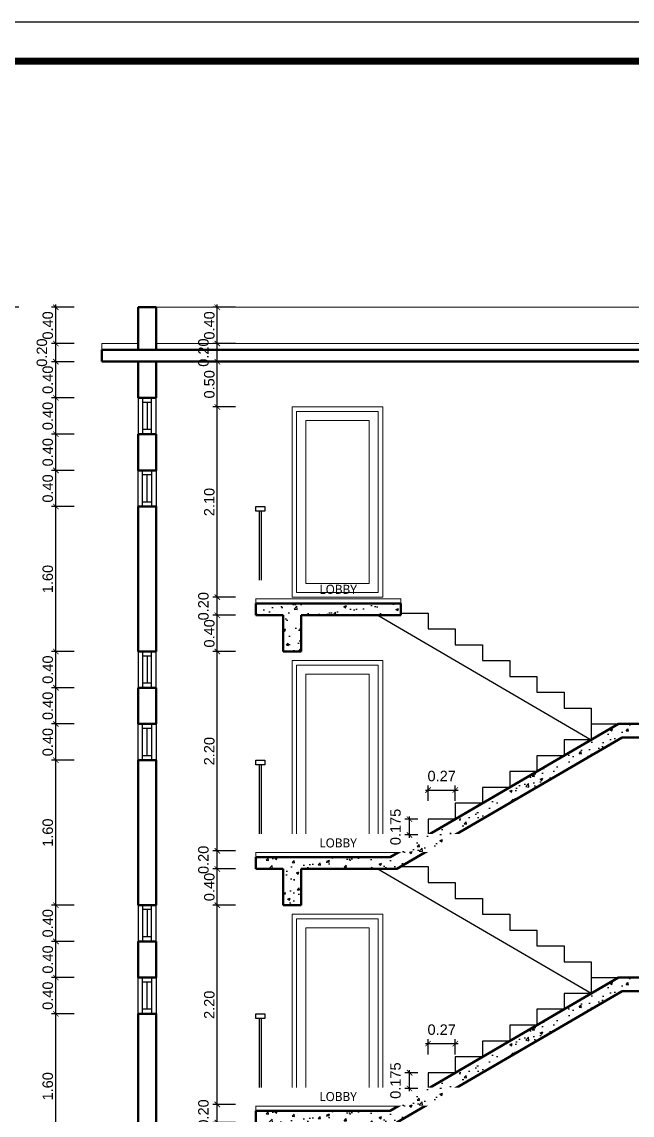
# Model space of a CAD drawing. Header units: feet. Extents: x -417 to 46, y -646 to -218.
# Drawn here: x -102.41 to -95.68, y -380.85 to -368.78 of the extents above; entities that cross this region are included whole.
import ezdxf

# ---------------------------------------------------------------- set-up
doc = ezdxf.new("R2010")
doc.units = ezdxf.units.FT
doc.header["$MEASUREMENT"] = 0
for name, color, linetype in [('DIM', 10, 'Continuous'), ('escalera', 2, 'Continuous'), ('MARCO', 7, 'Continuous'), ('PERT-VENT', 2, 'Continuous'), ('RELLENO', 8, 'Continuous')]:
    doc.layers.add(name, color=color, linetype=linetype)
for name, color, linetype, lineweight in [('DIM-COTAS', 1, 'Continuous', 5), ('FURN', 2, 'Continuous', 30), ('muros', 4, 'Continuous', 50), ('Piso', 8, 'Continuous', 9), ('PUERTA', 8, 'Continuous', 9), ('TXT', 2, 'Continuous', 9)]:
    doc.layers.add(name, color=color, linetype=linetype, lineweight=lineweight)
doc.styles.add('ads', font='trebuc.ttf', dxfattribs={"height": 0.14})
doc.styles.get("Standard").update_dxf_attribs({"font": 'arial.ttf', "height": 0.115})
doc.dimstyles.new('KEILY', dxfattribs={"dimtxt": 0.115, "dimasz": 0.06, "dimexe": 0.05, "dimexo": 0.2, "dimgap": 0.03, "dimtad": 1, "dimzin": 1, "dimdsep": 46, "dimtxsty": 'Standard', "dimblk": 'ARCHTICK', "dimcen": 2.5, "dimdle": 0.03, "dimclrd": 256, "dimclre": 256, "dimclrt": 7, "dimadec": 0, "dimazin": 0, "dimtfac": 1, "dimtmove": 2, "dimatfit": 3, "dimfxl": 0.2, "dimfxlon": 1, "dimtolj": 1, "dimtzin": 1, "dimarcsym": 0})

# ---------------------------------------------------------------- blocks, each defined once
blk = doc.blocks.new('_ArchTick')
at = {"layer": 'DIM-COTAS', "color": 0, "const_width": 0.15}
blk.add_lwpolyline([(-0.5, -0.5), (0.5, 0.5)], dxfattribs=at)
blk = doc.blocks.new('*D2706')
at = {"layer": 'Defpoints', "color": 0, "transparency": 16777216}
for p in [(-102.039, -372.33), (-94.483, -372.33), (-94.483, -372.53)]:
    blk.add_point(p, dxfattribs=at)
at = {"layer": 'DIM', "lineweight": -2, "transparency": 16777216}
for p, q in [((-101.839, -372.33), (-102.089, -372.33)), ((-102.039, -372.56), (-102.039, -372.3)), ((-101.839, -372.53), (-102.089, -372.53))]:
    blk.add_line(p, q, dxfattribs=at)
at = {"layer": 'DIM', "lineweight": -2, "transparency": 16777216, "xscale": 0.06, "yscale": 0.06, "zscale": 0.06}
for p, rotation in [((-102.039, -372.33), 90), ((-102.039, -372.53), 270)]:
    blk.add_blockref('_ArchTick', p, dxfattribs=dict(at, rotation=rotation))
at = {"layer": 'DIM', "color": 7, "transparency": 16777216, "insert": (-102.193, -372.43), "char_height": 0.115, "attachment_point": 5, "rotation": 90}
blk.add_mtext('\\A1;0.20', dxfattribs=at)
blk = doc.blocks.new('*D2707')
at = {"layer": 'Defpoints', "color": 0, "transparency": 16777216}
for p in [(-102.039, -371.93), (-94.183, -371.93), (-94.483, -372.33)]:
    blk.add_point(p, dxfattribs=at)
at = {"layer": 'DIM', "lineweight": -2, "transparency": 16777216}
for p, q in [((-101.839, -371.93), (-102.089, -371.93)), ((-102.039, -372.36), (-102.039, -371.9)), ((-101.839, -372.33), (-102.089, -372.33))]:
    blk.add_line(p, q, dxfattribs=at)
at = {"layer": 'DIM', "lineweight": -2, "transparency": 16777216, "xscale": 0.06, "yscale": 0.06, "zscale": 0.06}
for p, rotation in [((-102.039, -371.93), 90), ((-102.039, -372.33), 270)]:
    blk.add_blockref('_ArchTick', p, dxfattribs=dict(at, rotation=rotation))
at = {"layer": 'DIM', "color": 7, "transparency": 16777216, "insert": (-102.128, -372.13), "char_height": 0.115, "attachment_point": 5, "rotation": 90}
blk.add_mtext('\\A1;0.40', dxfattribs=at)
blk = doc.blocks.new('*D2809')
at = {"layer": 'Defpoints', "color": 0, "transparency": 16777216}
for p in [(-102.089, -371.93), (-102.647, -386.53), (-102.303, -386.53)]:
    blk.add_point(p, dxfattribs=at)
at = {"layer": 'DIM', "lineweight": -2, "transparency": 16777216}
for p, q in [((-102.447, -371.93), (-102.697, -371.93)), ((-102.647, -371.9), (-102.647, -386.56)), ((-102.503, -386.53), (-102.697, -386.53))]:
    blk.add_line(p, q, dxfattribs=at)
at = {"layer": 'DIM', "lineweight": -2, "transparency": 16777216, "xscale": 0.06, "yscale": 0.06, "zscale": 0.06}
for p, rotation in [((-102.647, -371.93), 90), ((-102.647, -386.53), 270)]:
    blk.add_blockref('_ArchTick', p, dxfattribs=dict(at, rotation=rotation))
at = {"layer": 'DIM', "color": 7, "transparency": 16777216, "insert": (-102.736, -379.23), "char_height": 0.115, "attachment_point": 5, "rotation": 90}
blk.add_mtext('\\A1;14.60', dxfattribs=at)
blk = doc.blocks.new('A$C47074A5C')
at = {"layer": 'FURN'}
for points in [[(0, 1), (0.1, 1), (0.1, 0.95), (0, 0.95)], [(0.038, 0.05), (0.063, 0.05), (0.063, 0.95), (0.038, 0.95)], [(0, 0), (0.1, 0), (0.1, 0.05), (0, 0.05)]]:
    blk.add_lwpolyline(points, close=True, dxfattribs=at)
blk = doc.blocks.new('A$C341F37BE')
at = {"layer": 'PUERTA'}
for points in [[(0, 2.1), (1, 2.1), (1, 0), (0, 0)], [(0.05, 2.05), (0.95, 2.05), (0.95, 0.05), (0.05, 0.05)], [(0.15, 1.95), (0.85, 1.95), (0.85, 0.15), (0.15, 0.15)]]:
    blk.add_lwpolyline(points, close=True, dxfattribs=at)
blk = doc.blocks.new('A$C69266191')
at = {"layer": 'PERT-VENT'}
for p, q in [((0, 0), (0, 0.4)), ((0.05, 0), (0.05, 0.4)), ((0.15, 0.4), (0.15, 0)), ((0.2, 0.4), (0.2, 0)), ((0.15, 0.35), (0.05, 0.35)), ((0.1, 0.05), (0.1, 0.35)), ((0.15, 0.05), (0.05, 0.05))]:
    blk.add_line(p, q, dxfattribs=at)
blk = doc.blocks.new('*D2745')
at = {"layer": 'Defpoints', "color": 0, "transparency": 16777216}
for p in [(-100.258, -380.73), (-99.66, -380.73), (-99.833, -380.93)]:
    blk.add_point(p, dxfattribs=at)
at = {"layer": 'DIM', "lineweight": -2, "transparency": 16777216}
for p, q in [((-100.058, -380.73), (-100.308, -380.73)), ((-100.258, -380.96), (-100.258, -380.7)), ((-100.058, -380.93), (-100.308, -380.93))]:
    blk.add_line(p, q, dxfattribs=at)
at = {"layer": 'DIM', "lineweight": -2, "transparency": 16777216, "xscale": 0.06, "yscale": 0.06, "zscale": 0.06}
for p, rotation in [((-100.258, -380.73), 90), ((-100.258, -380.93), 270)]:
    blk.add_blockref('_ArchTick', p, dxfattribs=dict(at, rotation=rotation))
at = {"layer": 'DIM', "color": 7, "transparency": 16777216, "insert": (-100.411, -380.83), "char_height": 0.115, "attachment_point": 5, "rotation": 90}
blk.add_mtext('\\A1;0.20', dxfattribs=at)
blk = doc.blocks.new('*D2746')
at = {"layer": 'Defpoints', "color": 0, "transparency": 16777216}
for p in [(-100.258, -378.53), (-99.533, -378.53), (-99.66, -380.73)]:
    blk.add_point(p, dxfattribs=at)
at = {"layer": 'DIM', "lineweight": -2, "transparency": 16777216}
for p, q in [((-100.258, -380.76), (-100.258, -378.5)), ((-100.058, -378.53), (-100.308, -378.53)), ((-100.058, -380.73), (-100.308, -380.73))]:
    blk.add_line(p, q, dxfattribs=at)
at = {"layer": 'DIM', "lineweight": -2, "transparency": 16777216, "xscale": 0.06, "yscale": 0.06, "zscale": 0.06}
for p, rotation in [((-100.258, -378.53), 90), ((-100.258, -380.73), 270)]:
    blk.add_blockref('_ArchTick', p, dxfattribs=dict(at, rotation=rotation))
at = {"layer": 'DIM', "color": 7, "transparency": 16777216, "insert": (-100.346, -379.63), "char_height": 0.115, "attachment_point": 5, "rotation": 90}
blk.add_mtext('\\A1;2.20', dxfattribs=at)
blk = doc.blocks.new('*D2747')
at = {"layer": 'Defpoints', "color": 0, "transparency": 16777216}
for p in [(-100.258, -378.13), (-99.833, -378.13), (-99.533, -378.53)]:
    blk.add_point(p, dxfattribs=at)
at = {"layer": 'DIM', "lineweight": -2, "transparency": 16777216}
for p, q in [((-100.058, -378.13), (-100.308, -378.13)), ((-100.258, -378.56), (-100.258, -378.1)), ((-100.058, -378.53), (-100.308, -378.53))]:
    blk.add_line(p, q, dxfattribs=at)
at = {"layer": 'DIM', "lineweight": -2, "transparency": 16777216, "xscale": 0.06, "yscale": 0.06, "zscale": 0.06}
for p, rotation in [((-100.258, -378.13), 90), ((-100.258, -378.53), 270)]:
    blk.add_blockref('_ArchTick', p, dxfattribs=dict(at, rotation=rotation))
at = {"layer": 'DIM', "color": 7, "transparency": 16777216, "insert": (-100.346, -378.33), "char_height": 0.115, "attachment_point": 5, "rotation": 90}
blk.add_mtext('\\A1;0.40', dxfattribs=at)
blk = doc.blocks.new('*D2748')
at = {"layer": 'Defpoints', "color": 0, "transparency": 16777216}
for p in [(-100.258, -377.93), (-99.833, -377.93), (-99.833, -378.13)]:
    blk.add_point(p, dxfattribs=at)
at = {"layer": 'DIM', "lineweight": -2, "transparency": 16777216}
for p, q in [((-100.058, -377.93), (-100.308, -377.93)), ((-100.258, -378.16), (-100.258, -377.9)), ((-100.058, -378.13), (-100.308, -378.13))]:
    blk.add_line(p, q, dxfattribs=at)
at = {"layer": 'DIM', "lineweight": -2, "transparency": 16777216, "xscale": 0.06, "yscale": 0.06, "zscale": 0.06}
for p, rotation in [((-100.258, -377.93), 90), ((-100.258, -378.13), 270)]:
    blk.add_blockref('_ArchTick', p, dxfattribs=dict(at, rotation=rotation))
at = {"layer": 'DIM', "color": 7, "transparency": 16777216, "insert": (-100.411, -378.03), "char_height": 0.115, "attachment_point": 5, "rotation": 90}
blk.add_mtext('\\A1;0.20', dxfattribs=at)
blk = doc.blocks.new('*D2749')
at = {"layer": 'Defpoints', "color": 0, "transparency": 16777216}
for p in [(-100.258, -375.73), (-99.533, -375.73), (-99.833, -377.93)]:
    blk.add_point(p, dxfattribs=at)
at = {"layer": 'DIM', "lineweight": -2, "transparency": 16777216}
for p, q in [((-100.258, -377.96), (-100.258, -375.7)), ((-100.058, -375.73), (-100.308, -375.73)), ((-100.058, -377.93), (-100.308, -377.93))]:
    blk.add_line(p, q, dxfattribs=at)
at = {"layer": 'DIM', "lineweight": -2, "transparency": 16777216, "xscale": 0.06, "yscale": 0.06, "zscale": 0.06}
for p, rotation in [((-100.258, -375.73), 90), ((-100.258, -377.93), 270)]:
    blk.add_blockref('_ArchTick', p, dxfattribs=dict(at, rotation=rotation))
at = {"layer": 'DIM', "color": 7, "transparency": 16777216, "insert": (-100.346, -376.83), "char_height": 0.115, "attachment_point": 5, "rotation": 90}
blk.add_mtext('\\A1;2.20', dxfattribs=at)
blk = doc.blocks.new('*D2750')
at = {"layer": 'Defpoints', "color": 0, "transparency": 16777216}
for p in [(-100.258, -375.33), (-99.833, -375.33), (-99.533, -375.73)]:
    blk.add_point(p, dxfattribs=at)
at = {"layer": 'DIM', "lineweight": -2, "transparency": 16777216}
for p, q in [((-100.058, -375.33), (-100.308, -375.33)), ((-100.258, -375.76), (-100.258, -375.3)), ((-100.058, -375.73), (-100.308, -375.73))]:
    blk.add_line(p, q, dxfattribs=at)
at = {"layer": 'DIM', "lineweight": -2, "transparency": 16777216, "xscale": 0.06, "yscale": 0.06, "zscale": 0.06}
for p, rotation in [((-100.258, -375.33), 90), ((-100.258, -375.73), 270)]:
    blk.add_blockref('_ArchTick', p, dxfattribs=dict(at, rotation=rotation))
at = {"layer": 'DIM', "color": 7, "transparency": 16777216, "insert": (-100.346, -375.53), "char_height": 0.115, "attachment_point": 5, "rotation": 90}
blk.add_mtext('\\A1;0.40', dxfattribs=at)
blk = doc.blocks.new('*D2751')
at = {"layer": 'Defpoints', "color": 0, "transparency": 16777216}
for p in [(-100.258, -375.13), (-99.833, -375.13), (-99.833, -375.33)]:
    blk.add_point(p, dxfattribs=at)
at = {"layer": 'DIM', "lineweight": -2, "transparency": 16777216}
for p, q in [((-100.258, -375.36), (-100.258, -375.1)), ((-100.058, -375.13), (-100.308, -375.13)), ((-100.058, -375.33), (-100.308, -375.33))]:
    blk.add_line(p, q, dxfattribs=at)
at = {"layer": 'DIM', "lineweight": -2, "transparency": 16777216, "xscale": 0.06, "yscale": 0.06, "zscale": 0.06}
for p, rotation in [((-100.258, -375.13), 90), ((-100.258, -375.33), 270)]:
    blk.add_blockref('_ArchTick', p, dxfattribs=dict(at, rotation=rotation))
at = {"layer": 'DIM', "color": 7, "transparency": 16777216, "insert": (-100.411, -375.23), "char_height": 0.115, "attachment_point": 5, "rotation": 90}
blk.add_mtext('\\A1;0.20', dxfattribs=at)
blk = doc.blocks.new('*D2752')
at = {"layer": 'Defpoints', "color": 0, "transparency": 16777216}
for p in [(-100.258, -373.03), (-99.433, -373.03), (-99.833, -375.13)]:
    blk.add_point(p, dxfattribs=at)
at = {"layer": 'DIM', "lineweight": -2, "transparency": 16777216}
for p, q in [((-100.058, -373.03), (-100.308, -373.03)), ((-100.258, -375.16), (-100.258, -373)), ((-100.058, -375.13), (-100.308, -375.13))]:
    blk.add_line(p, q, dxfattribs=at)
at = {"layer": 'DIM', "lineweight": -2, "transparency": 16777216, "xscale": 0.06, "yscale": 0.06, "zscale": 0.06}
for p, rotation in [((-100.258, -373.03), 90), ((-100.258, -375.13), 270)]:
    blk.add_blockref('_ArchTick', p, dxfattribs=dict(at, rotation=rotation))
at = {"layer": 'DIM', "color": 7, "transparency": 16777216, "insert": (-100.346, -374.08), "char_height": 0.115, "attachment_point": 5, "rotation": 90}
blk.add_mtext('\\A1;2.10', dxfattribs=at)
blk = doc.blocks.new('*D2753')
at = {"layer": 'Defpoints', "color": 0, "transparency": 16777216}
for p in [(-100.258, -372.53), (-99.686, -372.53), (-99.433, -373.03)]:
    blk.add_point(p, dxfattribs=at)
at = {"layer": 'DIM', "lineweight": -2, "transparency": 16777216}
for p, q in [((-100.058, -372.53), (-100.308, -372.53)), ((-100.258, -373.06), (-100.258, -372.5)), ((-100.058, -373.03), (-100.308, -373.03))]:
    blk.add_line(p, q, dxfattribs=at)
at = {"layer": 'DIM', "lineweight": -2, "transparency": 16777216, "xscale": 0.06, "yscale": 0.06, "zscale": 0.06}
for p, rotation in [((-100.258, -372.53), 90), ((-100.258, -373.03), 270)]:
    blk.add_blockref('_ArchTick', p, dxfattribs=dict(at, rotation=rotation))
at = {"layer": 'DIM', "color": 7, "transparency": 16777216, "insert": (-100.346, -372.78), "char_height": 0.115, "attachment_point": 5, "rotation": 90}
blk.add_mtext('\\A1;0.50', dxfattribs=at)
blk = doc.blocks.new('*D2754')
at = {"layer": 'Defpoints', "color": 0, "transparency": 16777216}
for p in [(-100.258, -372.33), (-99.664, -372.33), (-99.686, -372.53)]:
    blk.add_point(p, dxfattribs=at)
at = {"layer": 'DIM', "lineweight": -2, "transparency": 16777216}
for p, q in [((-100.058, -372.33), (-100.308, -372.33)), ((-100.258, -372.56), (-100.258, -372.3)), ((-100.058, -372.53), (-100.308, -372.53))]:
    blk.add_line(p, q, dxfattribs=at)
at = {"layer": 'DIM', "lineweight": -2, "transparency": 16777216, "xscale": 0.06, "yscale": 0.06, "zscale": 0.06}
for p, rotation in [((-100.258, -372.33), 90), ((-100.258, -372.53), 270)]:
    blk.add_blockref('_ArchTick', p, dxfattribs=dict(at, rotation=rotation))
at = {"layer": 'DIM', "color": 7, "transparency": 16777216, "insert": (-100.411, -372.43), "char_height": 0.115, "attachment_point": 5, "rotation": 90}
blk.add_mtext('\\A1;0.20', dxfattribs=at)
blk = doc.blocks.new('*D2725')
at = {"layer": 'Defpoints', "color": 0, "transparency": 16777216}
for p in [(-100.258, -371.93), (-99.718, -371.93), (-99.664, -372.33)]:
    blk.add_point(p, dxfattribs=at)
at = {"layer": 'DIM', "lineweight": -2, "transparency": 16777216}
for p, q in [((-100.058, -371.93), (-100.308, -371.93)), ((-100.258, -372.36), (-100.258, -371.9)), ((-100.058, -372.33), (-100.308, -372.33))]:
    blk.add_line(p, q, dxfattribs=at)
at = {"layer": 'DIM', "lineweight": -2, "transparency": 16777216, "xscale": 0.06, "yscale": 0.06, "zscale": 0.06}
for p, rotation in [((-100.258, -371.93), 90), ((-100.258, -372.33), 270)]:
    blk.add_blockref('_ArchTick', p, dxfattribs=dict(at, rotation=rotation))
at = {"layer": 'DIM', "color": 7, "transparency": 16777216, "insert": (-100.346, -372.13), "char_height": 0.115, "attachment_point": 5, "rotation": 90}
blk.add_mtext('\\A1;0.40', dxfattribs=at)
blk = doc.blocks.new('*D2730')
at = {"layer": 'Defpoints', "color": 0, "transparency": 16777216}
for p in [(-102.039, -379.73), (-101.133, -379.73), (-101.133, -381.33)]:
    blk.add_point(p, dxfattribs=at)
at = {"layer": 'DIM', "lineweight": -2, "transparency": 16777216}
for p, q in [((-102.039, -381.36), (-102.039, -379.7)), ((-101.839, -379.73), (-102.089, -379.73)), ((-101.839, -381.33), (-102.089, -381.33))]:
    blk.add_line(p, q, dxfattribs=at)
at = {"layer": 'DIM', "lineweight": -2, "transparency": 16777216, "xscale": 0.06, "yscale": 0.06, "zscale": 0.06}
for p, rotation in [((-102.039, -379.73), 90), ((-102.039, -381.33), 270)]:
    blk.add_blockref('_ArchTick', p, dxfattribs=dict(at, rotation=rotation))
at = {"layer": 'DIM', "color": 7, "transparency": 16777216, "insert": (-102.128, -380.53), "char_height": 0.115, "attachment_point": 5, "rotation": 90}
blk.add_mtext('\\A1;1.60', dxfattribs=at)
blk = doc.blocks.new('*D2731')
at = {"layer": 'Defpoints', "color": 0, "transparency": 16777216}
for p in [(-102.039, -379.33), (-101.133, -379.33), (-101.133, -379.73)]:
    blk.add_point(p, dxfattribs=at)
at = {"layer": 'DIM', "lineweight": -2, "transparency": 16777216}
for p, q in [((-101.839, -379.33), (-102.089, -379.33)), ((-102.039, -379.76), (-102.039, -379.3)), ((-101.839, -379.73), (-102.089, -379.73))]:
    blk.add_line(p, q, dxfattribs=at)
at = {"layer": 'DIM', "lineweight": -2, "transparency": 16777216, "xscale": 0.06, "yscale": 0.06, "zscale": 0.06}
for p, rotation in [((-102.039, -379.33), 90), ((-102.039, -379.73), 270)]:
    blk.add_blockref('_ArchTick', p, dxfattribs=dict(at, rotation=rotation))
at = {"layer": 'DIM', "color": 7, "transparency": 16777216, "insert": (-102.128, -379.53), "char_height": 0.115, "attachment_point": 5, "rotation": 90}
blk.add_mtext('\\A1;0.40', dxfattribs=at)
blk = doc.blocks.new('*D2732')
at = {"layer": 'Defpoints', "color": 0, "transparency": 16777216}
for p in [(-102.039, -378.93), (-101.133, -378.93), (-101.133, -379.33)]:
    blk.add_point(p, dxfattribs=at)
at = {"layer": 'DIM', "lineweight": -2, "transparency": 16777216}
for p, q in [((-101.839, -378.93), (-102.089, -378.93)), ((-102.039, -379.36), (-102.039, -378.9)), ((-101.839, -379.33), (-102.089, -379.33))]:
    blk.add_line(p, q, dxfattribs=at)
at = {"layer": 'DIM', "lineweight": -2, "transparency": 16777216, "xscale": 0.06, "yscale": 0.06, "zscale": 0.06}
for p, rotation in [((-102.039, -378.93), 90), ((-102.039, -379.33), 270)]:
    blk.add_blockref('_ArchTick', p, dxfattribs=dict(at, rotation=rotation))
at = {"layer": 'DIM', "color": 7, "transparency": 16777216, "insert": (-102.128, -379.13), "char_height": 0.115, "attachment_point": 5, "rotation": 90}
blk.add_mtext('\\A1;0.40', dxfattribs=at)
blk = doc.blocks.new('*D2733')
at = {"layer": 'Defpoints', "color": 0, "transparency": 16777216}
for p in [(-102.039, -378.53), (-101.133, -378.53), (-101.133, -378.93)]:
    blk.add_point(p, dxfattribs=at)
at = {"layer": 'DIM', "lineweight": -2, "transparency": 16777216}
for p, q in [((-102.039, -378.96), (-102.039, -378.5)), ((-101.839, -378.53), (-102.089, -378.53)), ((-101.839, -378.93), (-102.089, -378.93))]:
    blk.add_line(p, q, dxfattribs=at)
at = {"layer": 'DIM', "lineweight": -2, "transparency": 16777216, "xscale": 0.06, "yscale": 0.06, "zscale": 0.06}
for p, rotation in [((-102.039, -378.53), 90), ((-102.039, -378.93), 270)]:
    blk.add_blockref('_ArchTick', p, dxfattribs=dict(at, rotation=rotation))
at = {"layer": 'DIM', "color": 7, "transparency": 16777216, "insert": (-102.128, -378.73), "char_height": 0.115, "attachment_point": 5, "rotation": 90}
blk.add_mtext('\\A1;0.40', dxfattribs=at)
blk = doc.blocks.new('*D2734')
at = {"layer": 'Defpoints', "color": 0, "transparency": 16777216}
for p in [(-102.039, -376.93), (-101.133, -376.93), (-101.133, -378.53)]:
    blk.add_point(p, dxfattribs=at)
at = {"layer": 'DIM', "lineweight": -2, "transparency": 16777216}
for p, q in [((-101.839, -376.93), (-102.089, -376.93)), ((-102.039, -378.56), (-102.039, -376.9)), ((-101.839, -378.53), (-102.089, -378.53))]:
    blk.add_line(p, q, dxfattribs=at)
at = {"layer": 'DIM', "lineweight": -2, "transparency": 16777216, "xscale": 0.06, "yscale": 0.06, "zscale": 0.06}
for p, rotation in [((-102.039, -376.93), 90), ((-102.039, -378.53), 270)]:
    blk.add_blockref('_ArchTick', p, dxfattribs=dict(at, rotation=rotation))
at = {"layer": 'DIM', "color": 7, "transparency": 16777216, "insert": (-102.128, -377.73), "char_height": 0.115, "attachment_point": 5, "rotation": 90}
blk.add_mtext('\\A1;1.60', dxfattribs=at)
blk = doc.blocks.new('*D2755')
at = {"layer": 'Defpoints', "color": 0, "transparency": 16777216}
for p in [(-102.039, -376.53), (-101.133, -376.53), (-101.133, -376.93)]:
    blk.add_point(p, dxfattribs=at)
at = {"layer": 'DIM', "lineweight": -2, "transparency": 16777216}
for p, q in [((-101.839, -376.53), (-102.089, -376.53)), ((-102.039, -376.96), (-102.039, -376.5)), ((-101.839, -376.93), (-102.089, -376.93))]:
    blk.add_line(p, q, dxfattribs=at)
at = {"layer": 'DIM', "lineweight": -2, "transparency": 16777216, "xscale": 0.06, "yscale": 0.06, "zscale": 0.06}
for p, rotation in [((-102.039, -376.53), 90), ((-102.039, -376.93), 270)]:
    blk.add_blockref('_ArchTick', p, dxfattribs=dict(at, rotation=rotation))
at = {"layer": 'DIM', "color": 7, "transparency": 16777216, "insert": (-102.128, -376.73), "char_height": 0.115, "attachment_point": 5, "rotation": 90}
blk.add_mtext('\\A1;0.40', dxfattribs=at)
blk = doc.blocks.new('*D2756')
at = {"layer": 'Defpoints', "color": 0, "transparency": 16777216}
for p in [(-102.039, -376.13), (-101.133, -376.13), (-101.133, -376.53)]:
    blk.add_point(p, dxfattribs=at)
at = {"layer": 'DIM', "lineweight": -2, "transparency": 16777216}
for p, q in [((-101.839, -376.13), (-102.089, -376.13)), ((-102.039, -376.56), (-102.039, -376.1)), ((-101.839, -376.53), (-102.089, -376.53))]:
    blk.add_line(p, q, dxfattribs=at)
at = {"layer": 'DIM', "lineweight": -2, "transparency": 16777216, "xscale": 0.06, "yscale": 0.06, "zscale": 0.06}
for p, rotation in [((-102.039, -376.13), 90), ((-102.039, -376.53), 270)]:
    blk.add_blockref('_ArchTick', p, dxfattribs=dict(at, rotation=rotation))
at = {"layer": 'DIM', "color": 7, "transparency": 16777216, "insert": (-102.128, -376.33), "char_height": 0.115, "attachment_point": 5, "rotation": 90}
blk.add_mtext('\\A1;0.40', dxfattribs=at)
blk = doc.blocks.new('*D2757')
at = {"layer": 'Defpoints', "color": 0, "transparency": 16777216}
for p in [(-102.039, -375.73), (-101.133, -375.73), (-101.133, -376.13)]:
    blk.add_point(p, dxfattribs=at)
at = {"layer": 'DIM', "lineweight": -2, "transparency": 16777216}
for p, q in [((-102.039, -376.16), (-102.039, -375.7)), ((-101.839, -375.73), (-102.089, -375.73)), ((-101.839, -376.13), (-102.089, -376.13))]:
    blk.add_line(p, q, dxfattribs=at)
at = {"layer": 'DIM', "lineweight": -2, "transparency": 16777216, "xscale": 0.06, "yscale": 0.06, "zscale": 0.06}
for p, rotation in [((-102.039, -375.73), 90), ((-102.039, -376.13), 270)]:
    blk.add_blockref('_ArchTick', p, dxfattribs=dict(at, rotation=rotation))
at = {"layer": 'DIM', "color": 7, "transparency": 16777216, "insert": (-102.128, -375.93), "char_height": 0.115, "attachment_point": 5, "rotation": 90}
blk.add_mtext('\\A1;0.40', dxfattribs=at)
blk = doc.blocks.new('*D2758')
at = {"layer": 'Defpoints', "color": 0, "transparency": 16777216}
for p in [(-102.039, -374.13), (-101.133, -374.13), (-101.133, -375.73)]:
    blk.add_point(p, dxfattribs=at)
at = {"layer": 'DIM', "lineweight": -2, "transparency": 16777216}
for p, q in [((-101.839, -374.13), (-102.089, -374.13)), ((-102.039, -375.76), (-102.039, -374.1)), ((-101.839, -375.73), (-102.089, -375.73))]:
    blk.add_line(p, q, dxfattribs=at)
at = {"layer": 'DIM', "lineweight": -2, "transparency": 16777216, "xscale": 0.06, "yscale": 0.06, "zscale": 0.06}
for p, rotation in [((-102.039, -374.13), 90), ((-102.039, -375.73), 270)]:
    blk.add_blockref('_ArchTick', p, dxfattribs=dict(at, rotation=rotation))
at = {"layer": 'DIM', "color": 7, "transparency": 16777216, "insert": (-102.128, -374.93), "char_height": 0.115, "attachment_point": 5, "rotation": 90}
blk.add_mtext('\\A1;1.60', dxfattribs=at)
blk = doc.blocks.new('*D2759')
at = {"layer": 'Defpoints', "color": 0, "transparency": 16777216}
for p in [(-102.039, -373.73), (-101.133, -373.73), (-101.133, -374.13)]:
    blk.add_point(p, dxfattribs=at)
at = {"layer": 'DIM', "lineweight": -2, "transparency": 16777216}
for p, q in [((-101.839, -373.73), (-102.089, -373.73)), ((-102.039, -374.16), (-102.039, -373.7)), ((-101.839, -374.13), (-102.089, -374.13))]:
    blk.add_line(p, q, dxfattribs=at)
at = {"layer": 'DIM', "lineweight": -2, "transparency": 16777216, "xscale": 0.06, "yscale": 0.06, "zscale": 0.06}
for p, rotation in [((-102.039, -373.73), 90), ((-102.039, -374.13), 270)]:
    blk.add_blockref('_ArchTick', p, dxfattribs=dict(at, rotation=rotation))
at = {"layer": 'DIM', "color": 7, "transparency": 16777216, "insert": (-102.128, -373.93), "char_height": 0.115, "attachment_point": 5, "rotation": 90}
blk.add_mtext('\\A1;0.40', dxfattribs=at)
blk = doc.blocks.new('*D2760')
at = {"layer": 'Defpoints', "color": 0, "transparency": 16777216}
for p in [(-102.039, -373.33), (-101.133, -373.33), (-101.133, -373.73)]:
    blk.add_point(p, dxfattribs=at)
at = {"layer": 'DIM', "lineweight": -2, "transparency": 16777216}
for p, q in [((-102.039, -373.76), (-102.039, -373.3)), ((-101.839, -373.33), (-102.089, -373.33)), ((-101.839, -373.73), (-102.089, -373.73))]:
    blk.add_line(p, q, dxfattribs=at)
at = {"layer": 'DIM', "lineweight": -2, "transparency": 16777216, "xscale": 0.06, "yscale": 0.06, "zscale": 0.06}
for p, rotation in [((-102.039, -373.33), 90), ((-102.039, -373.73), 270)]:
    blk.add_blockref('_ArchTick', p, dxfattribs=dict(at, rotation=rotation))
at = {"layer": 'DIM', "color": 7, "transparency": 16777216, "insert": (-102.128, -373.53), "char_height": 0.115, "attachment_point": 5, "rotation": 90}
blk.add_mtext('\\A1;0.40', dxfattribs=at)
blk = doc.blocks.new('*D2761')
at = {"layer": 'Defpoints', "color": 0, "transparency": 16777216}
for p in [(-102.039, -372.93), (-101.133, -372.93), (-101.133, -373.33)]:
    blk.add_point(p, dxfattribs=at)
at = {"layer": 'DIM', "lineweight": -2, "transparency": 16777216}
for p, q in [((-101.839, -372.93), (-102.089, -372.93)), ((-102.039, -373.36), (-102.039, -372.9)), ((-101.839, -373.33), (-102.089, -373.33))]:
    blk.add_line(p, q, dxfattribs=at)
at = {"layer": 'DIM', "lineweight": -2, "transparency": 16777216, "xscale": 0.06, "yscale": 0.06, "zscale": 0.06}
for p, rotation in [((-102.039, -372.93), 90), ((-102.039, -373.33), 270)]:
    blk.add_blockref('_ArchTick', p, dxfattribs=dict(at, rotation=rotation))
at = {"layer": 'DIM', "color": 7, "transparency": 16777216, "insert": (-102.128, -373.13), "char_height": 0.115, "attachment_point": 5, "rotation": 90}
blk.add_mtext('\\A1;0.40', dxfattribs=at)
blk = doc.blocks.new('*D2762')
at = {"layer": 'Defpoints', "color": 0, "transparency": 16777216}
for p in [(-102.039, -372.53), (-101.533, -372.53), (-101.133, -372.93)]:
    blk.add_point(p, dxfattribs=at)
at = {"layer": 'DIM', "lineweight": -2, "transparency": 16777216}
for p, q in [((-101.839, -372.53), (-102.089, -372.53)), ((-102.039, -372.96), (-102.039, -372.5)), ((-101.839, -372.93), (-102.089, -372.93))]:
    blk.add_line(p, q, dxfattribs=at)
at = {"layer": 'DIM', "lineweight": -2, "transparency": 16777216, "xscale": 0.06, "yscale": 0.06, "zscale": 0.06}
for p, rotation in [((-102.039, -372.53), 90), ((-102.039, -372.93), 270)]:
    blk.add_blockref('_ArchTick', p, dxfattribs=dict(at, rotation=rotation))
at = {"layer": 'DIM', "color": 7, "transparency": 16777216, "insert": (-102.128, -372.73), "char_height": 0.115, "attachment_point": 5, "rotation": 90}
blk.add_mtext('\\A1;0.40', dxfattribs=at)
blk = doc.blocks.new('*D3328')
at = {"layer": 'Defpoints', "color": 0, "transparency": 16777216}
for p in [(-98.138, -380.38), (-97.847, -380.38), (-97.847, -380.555)]:
    blk.add_point(p, dxfattribs=at)
at = {"layer": 'DIM', "lineweight": -2, "transparency": 16777216}
for p, q in [((-98.047, -380.38), (-98.188, -380.38)), ((-98.138, -380.585), (-98.138, -380.35)), ((-98.047, -380.555), (-98.188, -380.555))]:
    blk.add_line(p, q, dxfattribs=at)
at = {"layer": 'DIM', "lineweight": -2, "transparency": 16777216, "xscale": 0.06, "yscale": 0.06, "zscale": 0.06}
for p, rotation in [((-98.138, -380.38), 90), ((-98.138, -380.555), 270)]:
    blk.add_blockref('_ArchTick', p, dxfattribs=dict(at, rotation=rotation))
at = {"layer": 'DIM', "color": 7, "transparency": 16777216, "insert": (-98.292, -380.467), "char_height": 0.115, "attachment_point": 5, "rotation": 90}
blk.add_mtext('\\A1;0.175', dxfattribs=at)
blk = doc.blocks.new('*D3329')
at = {"layer": 'Defpoints', "color": 0, "transparency": 16777216}
for p in [(-97.633, -380.059), (-97.933, -380.38), (-97.633, -380.38)]:
    blk.add_point(p, dxfattribs=at)
at = {"layer": 'DIM', "lineweight": -2, "transparency": 16777216}
for p, q in [((-97.963, -380.059), (-97.603, -380.059)), ((-97.933, -380.18), (-97.933, -380.009)), ((-97.633, -380.18), (-97.633, -380.009))]:
    blk.add_line(p, q, dxfattribs=at)
at = {"layer": 'DIM', "lineweight": -2, "transparency": 16777216, "xscale": 0.06, "yscale": 0.06, "zscale": 0.06, "rotation": 180}
blk.add_blockref('_ArchTick', (-97.933, -380.059), dxfattribs=at)
at = {"layer": 'DIM', "lineweight": -2, "transparency": 16777216, "xscale": 0.06, "yscale": 0.06, "zscale": 0.06}
blk.add_blockref('_ArchTick', (-97.633, -380.059), dxfattribs=at)
at = {"layer": 'DIM', "color": 7, "transparency": 16777216, "insert": (-97.783, -379.905), "char_height": 0.115, "attachment_point": 5}
blk.add_mtext('\\A1;0.27', dxfattribs=at)
blk = doc.blocks.new('*D3330')
at = {"layer": 'Defpoints', "color": 0, "transparency": 16777216}
for p in [(-98.138, -377.58), (-97.847, -377.58), (-97.847, -377.755)]:
    blk.add_point(p, dxfattribs=at)
at = {"layer": 'DIM', "lineweight": -2, "transparency": 16777216}
for p, q in [((-98.047, -377.58), (-98.188, -377.58)), ((-98.138, -377.785), (-98.138, -377.55)), ((-98.047, -377.755), (-98.188, -377.755))]:
    blk.add_line(p, q, dxfattribs=at)
at = {"layer": 'DIM', "lineweight": -2, "transparency": 16777216, "xscale": 0.06, "yscale": 0.06, "zscale": 0.06}
for p, rotation in [((-98.138, -377.58), 90), ((-98.138, -377.755), 270)]:
    blk.add_blockref('_ArchTick', p, dxfattribs=dict(at, rotation=rotation))
at = {"layer": 'DIM', "color": 7, "transparency": 16777216, "insert": (-98.292, -377.667), "char_height": 0.115, "attachment_point": 5, "rotation": 90}
blk.add_mtext('\\A1;0.175', dxfattribs=at)
blk = doc.blocks.new('*D3331')
at = {"layer": 'Defpoints', "color": 0, "transparency": 16777216}
for p in [(-97.633, -377.259), (-97.933, -377.58), (-97.633, -377.58)]:
    blk.add_point(p, dxfattribs=at)
at = {"layer": 'DIM', "lineweight": -2, "transparency": 16777216}
for p, q in [((-97.963, -377.259), (-97.603, -377.259)), ((-97.933, -377.38), (-97.933, -377.209)), ((-97.633, -377.38), (-97.633, -377.209))]:
    blk.add_line(p, q, dxfattribs=at)
at = {"layer": 'DIM', "lineweight": -2, "transparency": 16777216, "xscale": 0.06, "yscale": 0.06, "zscale": 0.06, "rotation": 180}
blk.add_blockref('_ArchTick', (-97.933, -377.259), dxfattribs=at)
at = {"layer": 'DIM', "lineweight": -2, "transparency": 16777216, "xscale": 0.06, "yscale": 0.06, "zscale": 0.06}
blk.add_blockref('_ArchTick', (-97.633, -377.259), dxfattribs=at)
at = {"layer": 'DIM', "color": 7, "transparency": 16777216, "insert": (-97.783, -377.105), "char_height": 0.115, "attachment_point": 5}
blk.add_mtext('\\A1;0.27', dxfattribs=at)

msp = doc.modelspace()

# ---------------------------------------------------------------- hatches: boundary and pattern name
at = {"layer": 'RELLENO'}
h = msp.add_hatch(dxfattribs=at)
h.set_pattern_fill('AR-CONC', color=256, scale=0.04)
h.set_pattern_definition([(50, (111.02362, -151.93437), (0.28690407, -0.02510085), [0.03, -0.33]), (355, (111.02362, -151.93437), (-0.05550053, 0.30087685), [0.024, -0.264]), (100.45144, (111.04752, -151.93646), (0.23140354, 0.275776), [0.02549608, -0.28045684]), (46.1842, (111.0236, -151.85437), (0.42689653, -0.0662077), [0.045, -0.495]), (96.63564, (111.0592, -151.8599), (0.3738648, 0.38964744), [0.03824414, -0.4206855]), (351.18416, (111.0236, -151.85437), (0.3738648, 0.38964744), [0.036, -0.396]), (21, (111.06362, -151.87437), (0.23876282, -0.16104756), [0.03, -0.33]), (326, (111.06362, -151.87437), (0.09732613, 0.29006002), [0.024, -0.264]), (71.45144, (111.0835, -151.8878), (0.33608895, 0.12901246), [0.02549608, -0.28045684]), (37.5, (111.02362, -151.93437), (0.004863942, 0.13315754), [0, -0.2608, 0, -0.268, 0, -0.265]), (7.5, (111.02362, -151.93437), (0.105227815, 0.157764685), [0, -0.1528, 0, -0.2548, 0, -0.101]), (327.5, (110.93442, -151.93437), (0.213528974, -0.00902195), [0, -0.1, 0, -0.312, 0, -0.414]), (317.5, (110.89442, -151.93437), (0.23327447, 0.04004199), [0, -0.13, 0, -0.2072, 0, -0.294])])
h.paths.add_polyline_path([(-98.233, -375.1998), (-99.833, -375.1998), (-99.833, -375.3298), (-99.533, -375.3298), (-99.533, -375.7298), (-99.333, -375.7298), (-99.333, -375.3298), (-98.233, -375.3298)])

# ---------------------------------------------------------------- linework, layer by layer
at = {"layer": 'escalera', "color": 8}
for p, q in [((-98.4878, -375.3298), (-96.133, -376.7034)), ((-98.233, -375.3048), (-97.933, -375.3048)), ((-97.933, -375.3048), (-97.933, -375.4798)), ((-97.933, -375.4798), (-97.633, -375.4798)), ((-97.633, -375.4798), (-97.633, -375.6548)), ((-97.633, -375.6548), (-97.333, -375.6548)), ((-97.333, -375.6548), (-97.333, -375.8298)), ((-97.333, -375.8298), (-97.033, -375.8298)), ((-97.033, -375.8298), (-97.033, -376.0048)), ((-97.033, -376.0048), (-96.733, -376.0048)), ((-96.733, -376.0048), (-96.733, -376.1798)), ((-96.733, -376.1798), (-96.433, -376.1798)), ((-96.433, -376.1798), (-96.433, -376.3548)), ((-96.433, -376.3548), (-96.133, -376.3548)), ((-96.133, -376.3548), (-96.133, -376.5298)), ((-98.4878, -378.1298), (-96.133, -379.5034)), ((-98.233, -378.1048), (-97.933, -378.1048)), ((-98.233, -378.1048), (-97.933, -378.1048)), ((-97.933, -378.1048), (-97.933, -378.2798)), ((-97.933, -378.2798), (-97.633, -378.2798)), ((-97.633, -378.2798), (-97.633, -378.4548)), ((-97.633, -378.4548), (-97.333, -378.4548)), ((-97.333, -378.4548), (-97.333, -378.6298)), ((-97.333, -378.6298), (-97.033, -378.6298)), ((-97.033, -378.6298), (-97.033, -378.8048)), ((-97.033, -378.8048), (-96.733, -378.8048)), ((-96.733, -378.8048), (-96.733, -378.9798)), ((-96.733, -378.9798), (-96.433, -378.9798)), ((-96.433, -378.9798), (-96.433, -379.1548)), ((-96.433, -379.1548), (-96.133, -379.1548)), ((-96.133, -379.1548), (-96.133, -379.3298))]:
    msp.add_line(p, q, dxfattribs=at)
at = {"layer": 'escalera'}
for p, q in [((-96.133, -376.5298), (-96.133, -376.7048)), ((-96.133, -376.5298), (-95.833, -376.5298)), ((-96.433, -376.7048), (-96.433, -376.8798)), ((-96.133, -376.7048), (-96.433, -376.7048)), ((-96.733, -376.8798), (-96.733, -377.0548)), ((-96.433, -376.8798), (-96.733, -376.8798)), ((-97.033, -377.0548), (-97.033, -377.2298)), ((-96.733, -377.0548), (-97.033, -377.0548)), ((-97.333, -377.2298), (-97.333, -377.4048)), ((-97.033, -377.2298), (-97.333, -377.2298)), ((-97.633, -377.4048), (-97.633, -377.5798)), ((-97.333, -377.4048), (-97.633, -377.4048)), ((-97.633, -377.5798), (-97.933, -377.5798)), ((-96.133, -379.3298), (-96.133, -379.5048)), ((-96.133, -379.3298), (-95.833, -379.3298)), ((-96.433, -379.5048), (-96.433, -379.6798)), ((-96.133, -379.5048), (-96.433, -379.5048)), ((-96.733, -379.6798), (-96.733, -379.8548)), ((-96.433, -379.6798), (-96.733, -379.6798)), ((-97.033, -379.8548), (-97.033, -380.0298)), ((-96.733, -379.8548), (-97.033, -379.8548)), ((-97.333, -380.0298), (-97.333, -380.2048)), ((-97.033, -380.0298), (-97.333, -380.0298)), ((-97.633, -380.2048), (-97.633, -380.3798)), ((-97.333, -380.2048), (-97.633, -380.2048)), ((-97.633, -380.3798), (-97.933, -380.3798))]:
    msp.add_line(p, q, dxfattribs=at)
at = {"layer": 'MARCO'}
msp.add_lwpolyline([(-112.2526, -368.7786), (-47.7526, -368.7786), (-47.7526, -410.7786), (-112.2526, -410.7786)], close=True, dxfattribs=at)
at = {"layer": 'MARCO', "const_width": 0.075}
msp.add_lwpolyline([(-54.925, -369.2126), (-111.8185, -369.2126), (-111.8185, -410.3446), (-54.925, -410.3446)], close=True, dxfattribs=at)
at = {"layer": 'muros'}
for p, q in [((-101.133, -371.9298), (-100.933, -371.9298)), ((-101.133, -372.3998), (-101.133, -371.9298)), ((-100.933, -372.3998), (-100.933, -371.9298)), ((-101.533, -372.3998), (-101.533, -372.5298)), ((-101.533, -372.3998), (-94.333, -372.3998)), ((-101.533, -372.5298), (-94.333, -372.5298)), ((-101.133, -372.9298), (-101.133, -372.5298)), ((-100.933, -372.9298), (-100.933, -372.5298)), ((-100.933, -372.9298), (-101.133, -372.9298)), ((-101.133, -373.7298), (-101.133, -373.3298)), ((-100.933, -373.3298), (-101.133, -373.3298)), ((-100.933, -373.3298), (-100.933, -373.7298)), ((-100.933, -373.7298), (-101.133, -373.7298)), ((-100.933, -374.1298), (-101.133, -374.1298)), ((-101.133, -375.7298), (-101.133, -374.1298)), ((-100.933, -374.1298), (-100.933, -375.7298)), ((-99.833, -375.1998), (-98.233, -375.1998)), ((-99.833, -375.1998), (-99.833, -375.3298)), ((-98.233, -375.1998), (-98.233, -375.3298)), ((-99.833, -375.3298), (-99.533, -375.3298)), ((-99.533, -375.3298), (-99.533, -375.7298)), ((-99.333, -375.3298), (-98.233, -375.3298)), ((-99.333, -375.3298), (-99.333, -375.7298)), ((-100.933, -375.7298), (-101.133, -375.7298)), ((-99.533, -375.7298), (-99.333, -375.7298)), ((-101.133, -376.5298), (-101.133, -376.1298)), ((-100.933, -376.1298), (-101.133, -376.1298)), ((-100.933, -376.1298), (-100.933, -376.5298)), ((-100.933, -376.5298), (-101.133, -376.5298)), ((-95.833, -376.5298), (-94.733, -376.5298)), ((-95.7924, -376.6798), (-94.733, -376.6798)), ((-100.933, -376.9298), (-101.133, -376.9298)), ((-101.133, -376.9298), (-101.133, -378.5298)), ((-100.933, -378.5298), (-100.933, -376.9298)), ((-99.833, -377.9998), (-98.353, -377.9998)), ((-99.833, -377.9998), (-99.833, -378.1298)), ((-99.833, -378.1298), (-99.533, -378.1298)), ((-99.833, -378.1298), (-99.533, -378.1298)), ((-99.533, -378.1298), (-99.533, -378.5298)), ((-99.333, -378.1298), (-98.2782, -378.1298)), ((-99.333, -378.1298), (-98.2782, -378.1298)), ((-99.333, -378.1298), (-99.333, -378.5298)), ((-100.933, -378.5298), (-101.133, -378.5298)), ((-99.533, -378.5298), (-99.333, -378.5298)), ((-101.133, -379.3298), (-101.133, -378.9298)), ((-100.933, -378.9298), (-101.133, -378.9298)), ((-100.933, -378.9298), (-100.933, -379.3298)), ((-100.933, -379.3298), (-101.133, -379.3298)), ((-95.833, -379.3298), (-94.733, -379.3298)), ((-95.7924, -379.4798), (-94.733, -379.4798)), ((-101.133, -381.3298), (-101.133, -379.7298)), ((-100.933, -379.7298), (-101.133, -379.7298)), ((-100.933, -379.7298), (-100.933, -381.3298)), ((-99.833, -380.7998), (-99.833, -380.9298))]:
    msp.add_line(p, q, dxfattribs=at)
at = {"layer": 'Piso'}
for p, q in [((-100.933, -371.9298), (-94.933, -371.9298)), ((-101.533, -372.3298), (-101.133, -372.3298)), ((-101.533, -372.3298), (-101.533, -372.3998)), ((-100.933, -372.3298), (-94.933, -372.3298)), ((-99.833, -375.1298), (-98.233, -375.1298)), ((-99.833, -375.1298), (-99.833, -375.1998)), ((-99.833, -375.1498), (-98.233, -375.1498)), ((-98.233, -375.1298), (-98.233, -375.1998)), ((-99.833, -377.9298), (-98.233, -377.9298)), ((-99.833, -377.9298), (-99.833, -377.9998)), ((-99.833, -377.9498), (-98.2673, -377.9498)), ((-99.833, -380.7298), (-98.233, -380.7298)), ((-99.833, -380.7298), (-99.833, -380.7998)), ((-99.833, -380.7498), (-98.2673, -380.7498))]:
    msp.add_line(p, q, dxfattribs=at)

# ---------------------------------------------------------------- block references
at = {"xscale": -1, "rotation": 180}
for p in [(-101.133, -372.9298), (-101.133, -375.7298), (-101.133, -378.5298)]:
    msp.add_blockref('A$C69266191', p, dxfattribs=at)
for p in [(-101.133, -374.1298), (-101.133, -376.9298), (-101.133, -379.7298)]:
    msp.add_blockref('A$C69266191', p)
at = {"layer": 'DIM'}
for p in [(-99.833, -375.1298), (-99.833, -377.9298), (-99.833, -380.7298)]:
    msp.add_blockref('A$C47074A5C', p, dxfattribs=at)

# ---------------------------------------------------------------- dimensions: what is measured, and where the dimension line sits
for base, p1, p2, picture, middle in [((-102.6473, -386.5298), (-102.0889, -371.9298), (-102.3031, -386.5298), '*D2809', (-102.736, -379.2298)), ((-102.0389, -371.9298), (-94.483, -372.3298), (-94.183, -371.9298), '*D2707', (-102.1276, -372.1298)), ((-100.2576, -371.9298), (-99.6644, -372.3298), (-99.7177, -371.9298), '*D2725', (-100.3463, -372.1298)), ((-102.0389, -372.3298), (-94.483, -372.5298), (-94.483, -372.3298), '*D2706', (-102.1926, -372.4298)), ((-100.2576, -372.3298), (-99.6857, -372.5298), (-99.6644, -372.3298), '*D2754', (-100.4113, -372.4298)), ((-102.0389, -372.5298), (-101.133, -372.9298), (-101.533, -372.5298), '*D2762', (-102.1276, -372.7298)), ((-100.2576, -372.5298), (-99.433, -373.0298), (-99.6857, -372.5298), '*D2753', (-100.3463, -372.7798)), ((-102.0389, -372.9298), (-101.133, -373.3298), (-101.133, -372.9298), '*D2761', (-102.1276, -373.1298)), ((-102.0389, -373.3298), (-101.133, -373.7298), (-101.133, -373.3298), '*D2760', (-102.1276, -373.5298)), ((-102.0389, -373.7298), (-101.133, -374.1298), (-101.133, -373.7298), '*D2759', (-102.1276, -373.9298)), ((-102.0389, -374.1298), (-101.133, -375.7298), (-101.133, -374.1298), '*D2758', (-102.1276, -374.9298)), ((-100.2576, -375.3298), (-99.533, -375.7298), (-99.833, -375.3298), '*D2750', (-100.3463, -375.5298)), ((-102.0389, -375.7298), (-101.133, -376.1298), (-101.133, -375.7298), '*D2757', (-102.1276, -375.9298)), ((-102.0389, -376.1298), (-101.133, -376.5298), (-101.133, -376.1298), '*D2756', (-102.1276, -376.3298)), ((-102.0389, -376.5298), (-101.133, -376.9298), (-101.133, -376.5298), '*D2755', (-102.1276, -376.7298)), ((-102.0389, -376.9298), (-101.133, -378.5298), (-101.133, -376.9298), '*D2734', (-102.1276, -377.7298)), ((-100.2576, -378.1298), (-99.533, -378.5298), (-99.833, -378.1298), '*D2747', (-100.3463, -378.3298)), ((-102.0389, -378.5298), (-101.133, -378.9298), (-101.133, -378.5298), '*D2733', (-102.1276, -378.7298)), ((-102.0389, -378.9298), (-101.133, -379.3298), (-101.133, -378.9298), '*D2732', (-102.1276, -379.1298)), ((-102.0389, -379.3298), (-101.133, -379.7298), (-101.133, -379.3298), '*D2731', (-102.1276, -379.5298)), ((-102.0389, -379.7298), (-101.133, -381.3298), (-101.133, -379.7298), '*D2730', (-102.1276, -380.5298))]:
    dim = msp.add_linear_dim(base=base, p1=p1, p2=p2, angle=90, dimstyle='KEILY', dxfattribs=at)
    dim.commit()
    dim.dimension.update_dxf_attribs({"geometry": picture, "text_midpoint": middle})
for base, p1, p2, picture, middle in [((-97.633, -377.2586), (-97.933, -377.5798), (-97.633, -377.5798), '*D3331', (-97.783, -377.1048)), ((-97.633, -380.0586), (-97.933, -380.3798), (-97.633, -380.3798), '*D3329', (-97.783, -379.9048))]:
    dim = msp.add_linear_dim(base=base, p1=p1, p2=p2, text='0.27', dimstyle='KEILY', override={"dimfxl": 50}, dxfattribs=at)
    dim.commit()
    dim.dimension.update_dxf_attribs({"geometry": picture, "text_midpoint": middle})

# ---------------------------------------------------------------- next in the draw order: texts
at = {"layer": 'TXT', "char_height": 0.1, "width": 2.688, "attachment_point": 2, "style": 'ads', "bg_fill": 2}
for insert in [(-98.9251, -374.9931), (-98.9251, -377.7931), (-98.9251, -380.5931)]:
    msp.add_mtext('LOBBY', dxfattribs=dict(at, insert=insert))

# ---------------------------------------------------------------- next in the draw order: linework, layer by layer
at = {"layer": 'escalera'}
for p, q in [((-97.933, -377.5798), (-97.933, -377.7548)), ((-98.233, -377.7548), (-98.233, -377.9298)), ((-97.933, -377.7548), (-98.233, -377.7548)), ((-97.933, -380.3798), (-97.933, -380.5548)), ((-98.233, -380.5548), (-98.233, -380.7298)), ((-97.933, -380.5548), (-98.233, -380.5548))]:
    msp.add_line(p, q, dxfattribs=at)
at = {"layer": 'muros'}
for p, q in [((-98.353, -377.9998), (-95.833, -376.5298)), ((-98.2782, -378.1298), (-95.7924, -376.6798)), ((-99.833, -377.9998), (-98.353, -377.9998)), ((-99.833, -377.9998), (-99.833, -378.1298)), ((-98.353, -380.7998), (-95.833, -379.3298)), ((-98.2782, -380.9298), (-95.7924, -379.4798)), ((-99.833, -380.7998), (-98.353, -380.7998)), ((-99.833, -380.7998), (-99.833, -380.9298))]:
    msp.add_line(p, q, dxfattribs=at)
at = {"layer": 'Piso'}
for p, q in [((-99.833, -377.9298), (-98.233, -377.9298)), ((-99.833, -377.9298), (-99.833, -377.9998)), ((-99.833, -377.9498), (-98.2673, -377.9498)), ((-99.833, -380.7298), (-98.233, -380.7298)), ((-99.833, -380.7298), (-99.833, -380.7998)), ((-99.833, -380.7498), (-98.2673, -380.7498))]:
    msp.add_line(p, q, dxfattribs=at)

# ---------------------------------------------------------------- next in the draw order: block references
for p in [(-99.433, -375.1298), (-99.433, -377.9298), (-99.433, -380.7298)]:
    msp.add_blockref('A$C341F37BE', p)
at = {"layer": 'DIM'}
for p in [(-99.833, -377.9298), (-99.833, -380.7298)]:
    msp.add_blockref('A$C47074A5C', p, dxfattribs=at)

# ---------------------------------------------------------------- next in the draw order: dimensions: what is measured, and where the dimension line sits
for base, p1, p2, picture, middle in [((-100.2576, -373.0298), (-99.833, -375.1298), (-99.433, -373.0298), '*D2752', (-100.3463, -374.0798)), ((-100.2576, -375.1298), (-99.833, -375.3298), (-99.833, -375.1298), '*D2751', (-100.4113, -375.2298))]:
    dim = msp.add_linear_dim(base=base, p1=p1, p2=p2, angle=90, dimstyle='KEILY', dxfattribs=at)
    dim.commit()
    dim.dimension.update_dxf_attribs({"geometry": picture, "text_midpoint": middle})

# ---------------------------------------------------------------- next in the draw order: texts
at = {"layer": 'TXT', "char_height": 0.1, "width": 2.688, "attachment_point": 2, "style": 'ads', "bg_fill": 2}
for insert in [(-98.9251, -377.7931), (-98.9251, -380.5931)]:
    msp.add_mtext('LOBBY', dxfattribs=dict(at, insert=insert))

# ---------------------------------------------------------------- next in the draw order: hatches: boundary and pattern name
at = {"layer": 'RELLENO'}
h = msp.add_hatch(dxfattribs=at)
h.set_pattern_fill('AR-CONC', color=256, scale=0.04)
h.set_pattern_definition([(50, (111.02362, -146.33437), (0.28690407, -0.02510085), [0.03, -0.33]), (355, (111.02362, -146.33437), (-0.05550053, 0.30087685), [0.024, -0.264]), (100.45144, (111.04752, -146.33646), (0.23140354, 0.275776), [0.02549608, -0.28045684]), (46.1842, (111.0236, -146.25437), (0.42689653, -0.0662077), [0.045, -0.495]), (96.63564, (111.0592, -146.2599), (0.3738648, 0.38964744), [0.03824414, -0.4206855]), (351.18416, (111.0236, -146.25437), (0.3738648, 0.38964744), [0.036, -0.396]), (21, (111.06362, -146.27437), (0.23876282, -0.16104756), [0.03, -0.33]), (326, (111.06362, -146.27437), (0.09732613, 0.29006002), [0.024, -0.264]), (71.45144, (111.0835, -146.2878), (0.33608895, 0.12901246), [0.02549608, -0.28045684]), (37.5, (111.02362, -146.33437), (0.004863942, 0.13315754), [0, -0.2608, 0, -0.268, 0, -0.265]), (7.5, (111.02362, -146.33437), (0.105227815, 0.157764685), [0, -0.1528, 0, -0.2548, 0, -0.101]), (327.5, (110.93442, -146.33437), (0.213528974, -0.00902195), [0, -0.1, 0, -0.312, 0, -0.414]), (317.5, (110.89442, -146.33437), (0.23327447, 0.04004199), [0, -0.13, 0, -0.2072, 0, -0.294])])
h.paths.add_polyline_path([(-99.833, -377.9998), (-99.833, -378.1298), (-99.533, -378.1298), (-99.533, -378.5298), (-99.333, -378.5298), (-99.333, -378.1298), (-98.2782, -378.1298), (-95.7924, -376.6798), (-94.733, -376.6798), (-94.733, -376.5298), (-95.833, -376.5298), (-98.353, -377.9998)])
h = msp.add_hatch(dxfattribs=at)
h.set_pattern_fill('AR-CONC', color=256, scale=0.04)
h.set_pattern_definition([(50, (111.02362, -149.13437), (0.28690407, -0.02510085), [0.03, -0.33]), (355, (111.02362, -149.13437), (-0.05550053, 0.30087685), [0.024, -0.264]), (100.45144, (111.04752, -149.13646), (0.23140354, 0.275776), [0.02549608, -0.28045684]), (46.1842, (111.0236, -149.05437), (0.42689653, -0.0662077), [0.045, -0.495]), (96.63564, (111.0592, -149.0599), (0.3738648, 0.38964744), [0.03824414, -0.4206855]), (351.18416, (111.0236, -149.05437), (0.3738648, 0.38964744), [0.036, -0.396]), (21, (111.06362, -149.07437), (0.23876282, -0.16104756), [0.03, -0.33]), (326, (111.06362, -149.07437), (0.09732613, 0.29006002), [0.024, -0.264]), (71.45144, (111.0835, -149.0878), (0.33608895, 0.12901246), [0.02549608, -0.28045684]), (37.5, (111.02362, -149.13437), (0.004863942, 0.13315754), [0, -0.2608, 0, -0.268, 0, -0.265]), (7.5, (111.02362, -149.13437), (0.105227815, 0.157764685), [0, -0.1528, 0, -0.2548, 0, -0.101]), (327.5, (110.93442, -149.13437), (0.213528974, -0.00902195), [0, -0.1, 0, -0.312, 0, -0.414]), (317.5, (110.89442, -149.13437), (0.23327447, 0.04004199), [0, -0.13, 0, -0.2072, 0, -0.294])])
h.paths.add_polyline_path([(-99.833, -380.7998), (-99.833, -380.9298), (-99.533, -380.9298), (-99.533, -381.3298), (-99.333, -381.3298), (-99.333, -380.9298), (-98.2782, -380.9298), (-95.7924, -379.4798), (-94.733, -379.4798), (-94.733, -379.3298), (-95.833, -379.3298), (-98.353, -380.7998)])

# ---------------------------------------------------------------- next in the draw order: dimensions: what is measured, and where the dimension line sits
at = {"layer": 'DIM'}
for base, p1, p2, picture, middle in [((-100.2576, -375.7298), (-99.833, -377.9298), (-99.533, -375.7298), '*D2749', (-100.3463, -376.8298)), ((-100.2576, -377.9298), (-99.833, -378.1298), (-99.833, -377.9298), '*D2748', (-100.4113, -378.0298)), ((-100.2576, -378.5298), (-99.6601, -380.7298), (-99.533, -378.5298), '*D2746', (-100.3463, -379.6298)), ((-100.2576, -380.7298), (-99.833, -380.9298), (-99.6601, -380.7298), '*D2745', (-100.4113, -380.8298))]:
    dim = msp.add_linear_dim(base=base, p1=p1, p2=p2, angle=90, dimstyle='KEILY', dxfattribs=at)
    dim.commit()
    dim.dimension.update_dxf_attribs({"geometry": picture, "text_midpoint": middle})
for base, p1, p2, picture, middle in [((-98.1383, -377.5798), (-97.8466, -377.7548), (-97.8466, -377.5798), '*D3330', (-98.292, -377.6673)), ((-98.1383, -380.3798), (-97.8466, -380.5548), (-97.8466, -380.3798), '*D3328', (-98.292, -380.4673))]:
    dim = msp.add_linear_dim(base=base, p1=p1, p2=p2, angle=90, dimstyle='KEILY', override={"dimdec": 3, "dimfxl": 50}, dxfattribs=at)
    dim.commit()
    dim.dimension.update_dxf_attribs({"geometry": picture, "text_midpoint": middle})

doc.saveas('drawing.dxf')
